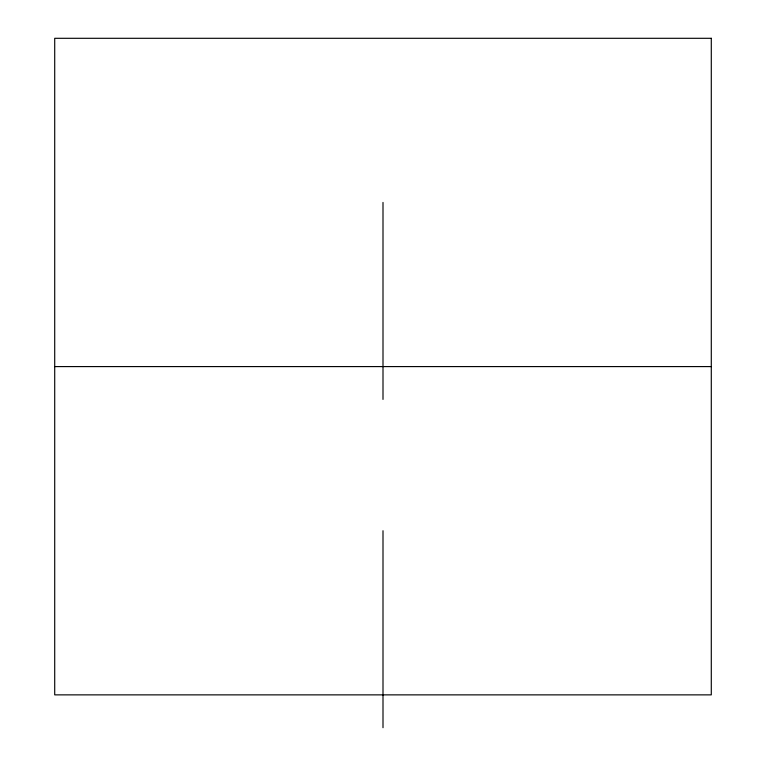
<?xml version="1.0" encoding="UTF-8"?>
<svg xmlns="http://www.w3.org/2000/svg" width="766" height="766" viewBox="0 0 766 766"><rect width="100%" height="100%" fill="white"/><g stroke="black" fill="none" stroke-linecap="round" stroke-linejoin="round"><path stroke-width="1.15" d="M54.712 366.588L711.288 366.588M383 202.444L383 399.412M383 530.733L383 727.7M711.288 38.3L54.712 38.3L54.712 694.867L711.288 694.867L711.288 38.3"/></g></svg>
